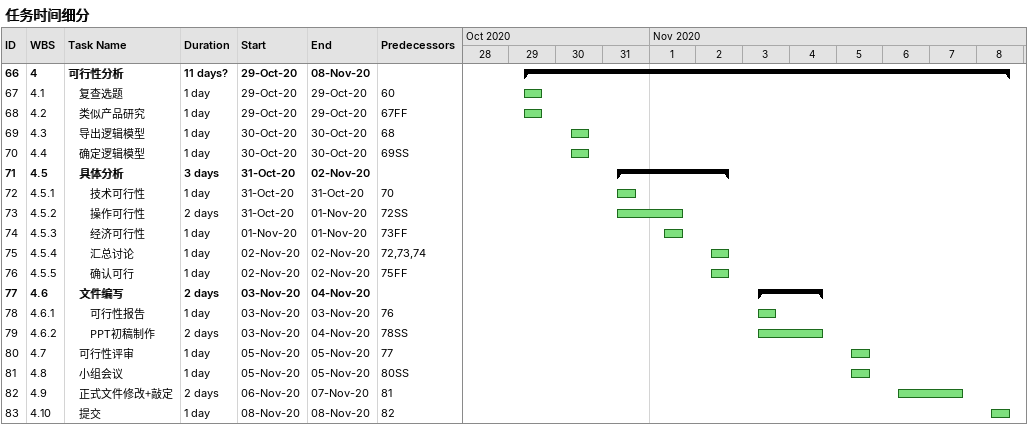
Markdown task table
任务时间细分

| ID | WBS | Task | Duration | Start | Finish | Predecessors |
|---|---|---|---|---|---|---|
| 66 | 4 | **可行性分析** | 11d? | 2020-10-29 | 2020-11-08 |  |
| 67 | 4.1 | 复查选题 | 1d | 2020-10-29 | 2020-10-29 | 60 |
| 68 | 4.2 | 类似产品研究 | 1d | 2020-10-29 | 2020-10-29 | 67FF |
| 69 | 4.3 | 导出逻辑模型 | 1d | 2020-10-30 | 2020-10-30 | 68 |
| 70 | 4.4 | 确定逻辑模型 | 1d | 2020-10-30 | 2020-10-30 | 69SS |
| 71 | 4.5 | **具体分析** | 3d | 2020-10-31 | 2020-11-02 |  |
| 72 | 4.5.1 | 技术可行性 | 1d | 2020-10-31 | 2020-10-31 | 70 |
| 73 | 4.5.2 | 操作可行性 | 2d | 2020-10-31 | 2020-11-01 | 72SS |
| 74 | 4.5.3 | 经济可行性 | 1d | 2020-11-01 | 2020-11-01 | 73FF |
| 75 | 4.5.4 | 汇总讨论 | 1d | 2020-11-02 | 2020-11-02 | 72, 73, 74 |
| 76 | 4.5.5 | 确认可行 | 1d | 2020-11-02 | 2020-11-02 | 75FF |
| 77 | 4.6 | **文件编写** | 2d | 2020-11-03 | 2020-11-04 |  |
| 78 | 4.6.1 | 可行性报告 | 1d | 2020-11-03 | 2020-11-03 | 76 |
| 79 | 4.6.2 | PPT初稿制作 | 2d | 2020-11-03 | 2020-11-04 | 78SS |
| 80 | 4.7 | 可行性评审 | 1d | 2020-11-05 | 2020-11-05 | 77 |
| 81 | 4.8 | 小组会议 | 1d | 2020-11-05 | 2020-11-05 | 80SS |
| 82 | 4.9 | 正式文件修改+敲定 | 2d | 2020-11-06 | 2020-11-07 | 81 |
| 83 | 4.10 | 提交 | 1d | 2020-11-08 | 2020-11-08 | 82 |
